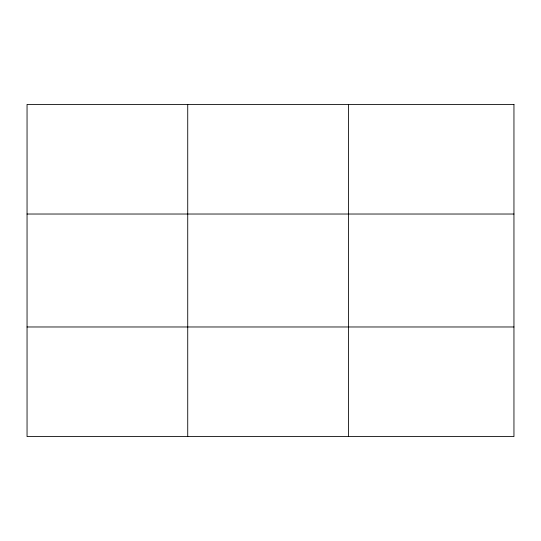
<?xml version="1.0" encoding="UTF-8"?>
<svg xmlns="http://www.w3.org/2000/svg" width="541" height="541" viewBox="0 0 541 541"><rect width="100%" height="100%" fill="white"/><g stroke="black" fill="none" stroke-linecap="round" stroke-linejoin="round"><path stroke-width="0.81" d="M187.727 436.594L187.727 104.406M348.404 436.594L348.404 104.406M27.05 214.026L513.95 214.026M27.05 326.974L513.95 326.974M513.95 104.406L513.95 436.594L27.05 436.594L27.05 104.406L513.95 104.406"/></g></svg>
